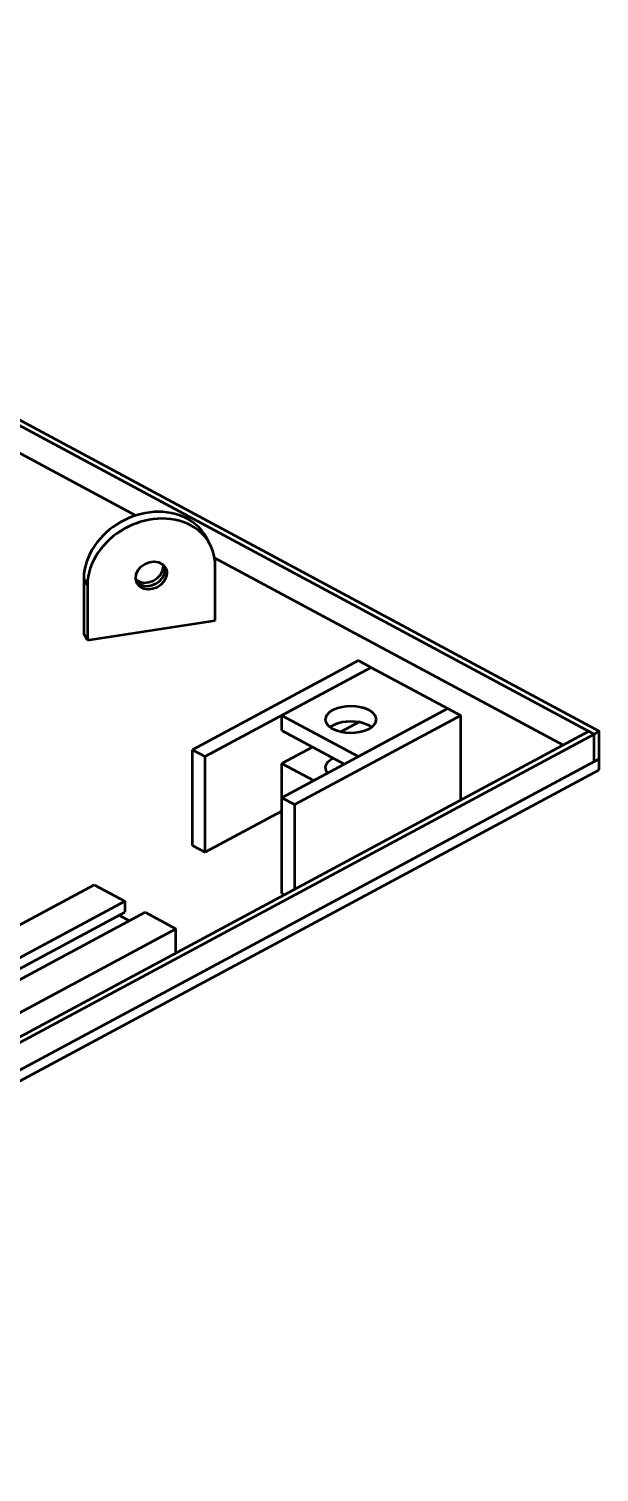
# Model space of a CAD drawing. Header units: millimetres. Extents: x 0 to 841, y 0 to 594.
# Drawn here: x 504.7 to 531.5, y 284.1 to 352 of the extents above; entities that cross this region are included whole.
import ezdxf

# ---------------------------------------------------------------- set-up
doc = ezdxf.new("R2010")
doc.units = ezdxf.units.MM
doc.layers.add('VIS', color=7, linetype='CONTINUOUS', lineweight=50)

msp = doc.modelspace()

# ---------------------------------------------------------------- linework, layer by layer
at = {"layer": 'VIS'}
for points in [[(469.76, 351.854), (531.306, 318.81)], [(470, 351.983), (531.547, 318.939)], [(482.692, 343.619), (509.751, 329.092)], [(513.067, 328.053), (512.961, 328.23), (512.837, 328.397), (512.698, 328.55), (512.544, 328.689), (512.379, 328.813), (512.202, 328.922), (512.017, 329.016), (511.826, 329.094), (511.628, 329.156), (511.426, 329.204), (511.222, 329.237), (511.016, 329.256), (510.808, 329.262), (510.601, 329.255), (510.395, 329.235), (510.19, 329.202), (509.988, 329.159), (509.788, 329.103), (509.592, 329.037), (509.399, 328.96), (509.211, 328.873), (509.028, 328.776), (508.851, 328.669), (508.679, 328.553), (508.514, 328.428), (508.356, 328.294), (508.206, 328.151), (508.065, 327.999), (507.932, 327.84), (507.81, 327.673), (507.698, 327.498), (507.598, 327.317), (507.511, 327.129), (507.437, 326.935), (507.378, 326.737), (507.334, 326.534), (507.307, 326.329), (507.298, 326.122)], [(513.235, 327.737), (513.129, 327.914), (513.005, 328.081), (512.866, 328.234), (512.713, 328.373), (512.547, 328.497), (512.371, 328.606), (512.186, 328.7), (511.994, 328.778), (511.796, 328.84), (511.595, 328.888), (511.39, 328.921), (511.184, 328.941), (510.977, 328.946), (510.77, 328.939), (510.563, 328.919), (510.359, 328.887), (510.156, 328.843), (509.956, 328.787), (509.76, 328.721), (509.568, 328.644), (509.379, 328.557), (509.196, 328.46), (509.019, 328.354), (508.847, 328.237), (508.682, 328.112), (508.524, 327.978), (508.374, 327.835), (508.233, 327.683), (508.101, 327.524), (507.978, 327.357), (507.866, 327.182), (507.766, 327.001), (507.679, 326.813), (507.605, 326.619), (507.546, 326.421), (507.502, 326.218), (507.475, 326.013), (507.466, 325.806)], [(513.235, 327.737), (513.067, 328.053)], [(513.482, 326.729), (513.475, 326.903), (513.455, 327.077), (513.421, 327.248), (513.373, 327.416), (513.311, 327.579), (513.235, 327.737)], [(509.799, 325.908), (509.74, 326.116), (509.765, 326.332), (509.86, 326.528), (510.003, 326.691), (510.182, 326.815), (510.385, 326.894), (510.601, 326.922), (510.816, 326.891), (511.009, 326.792), (511.149, 326.627)], [(509.743, 326.081), (509.93, 325.971), (510.143, 325.929), (510.359, 325.948), (510.565, 326.019), (510.748, 326.135), (510.899, 326.292), (511.002, 326.483), (511.041, 326.696)], [(511.041, 326.696), (511.041, 326.708), (511.041, 326.721), (511.04, 326.733), (511.039, 326.745), (511.038, 326.757), (511.037, 326.769)], [(511.126, 326.538), (511.125, 326.566), (511.123, 326.593), (511.119, 326.621), (511.114, 326.648), (511.108, 326.675), (511.1, 326.702)], [(511.149, 326.627), (511.168, 326.588), (511.183, 326.548), (511.195, 326.507), (511.203, 326.465), (511.208, 326.423), (511.21, 326.38)], [(513.45, 327.106), (529.864, 318.293)], [(513.482, 324.147), (513.482, 326.729)], [(507.466, 325.806), (507.298, 326.122)], [(507.298, 326.122), (507.298, 323.54)], [(509.764, 325.991), (509.917, 325.858), (510.107, 325.786), (510.31, 325.771), (510.51, 325.807), (510.698, 325.886), (510.864, 326.004), (510.999, 326.157), (511.091, 326.338), (511.126, 326.538)], [(511.21, 326.38), (511.172, 326.171), (511.071, 325.982), (510.925, 325.827), (510.747, 325.71), (510.546, 325.636), (510.334, 325.612), (510.124, 325.646), (509.935, 325.745), (509.799, 325.908)], [(507.466, 325.806), (507.466, 323.224)], [(507.466, 323.224), (513.482, 324.147)], [(507.466, 323.224), (507.298, 323.54)], [(520.226, 322.269), (512.412, 318.074)], [(520.827, 321.946), (513.014, 317.751)], [(520.827, 321.946), (516.62, 319.688)], [(520.226, 322.269), (520.827, 321.946)], [(520.827, 321.946), (524.433, 320.01)], [(524.433, 320.01), (516.62, 315.815)], [(518.675, 319.494), (518.734, 319.693), (518.874, 319.848), (519.051, 319.96), (519.245, 320.039), (519.448, 320.092), (519.656, 320.123), (519.865, 320.133), (520.075, 320.123), (520.283, 320.092), (520.485, 320.039), (520.68, 319.96), (520.856, 319.848), (520.996, 319.693), (521.055, 319.494)], [(524.433, 320.01), (520.226, 317.751)], [(524.433, 320.01), (525.034, 319.688)], [(516.62, 318.97), (516.62, 319.688)], [(516.62, 319.688), (520.226, 317.751)], [(525.034, 319.688), (517.221, 315.493)], [(519.024, 319.042), (518.938, 319.093), (518.859, 319.153), (518.787, 319.223), (518.729, 319.304), (518.69, 319.395), (518.675, 319.494)], [(518.88, 319.135), (519.057, 319.246), (519.25, 319.324), (519.451, 319.376), (519.657, 319.406), (519.865, 319.416), (520.073, 319.406), (520.279, 319.376), (520.481, 319.324), (520.674, 319.246), (520.85, 319.135)], [(521.055, 319.494), (520.995, 319.293), (520.852, 319.137), (520.672, 319.024), (520.475, 318.945), (520.269, 318.893), (520.058, 318.863), (519.846, 318.855), (519.634, 318.867), (519.424, 318.901), (519.219, 318.958), (519.024, 319.042)], [(520.265, 319.379), (519.389, 318.908)], [(525.034, 315.7), (525.034, 319.688)], [(470, 286.153), (531.066, 318.939)], [(470.24, 286.024), (531.306, 318.81)], [(516.62, 318.97), (519.558, 317.393)], [(531.066, 318.939), (531.306, 318.81)], [(531.306, 318.81), (531.547, 318.939)], [(531.306, 317.519), (531.306, 318.81)], [(531.306, 317.519), (531.306, 318.81)], [(531.547, 317.648), (531.547, 318.939)], [(512.412, 313.571), (512.412, 318.074)], [(512.412, 318.074), (513.014, 317.751)], [(513.014, 313.248), (513.014, 317.751)], [(518.062, 318.196), (516.62, 317.422)], [(470, 284.604), (531.547, 317.648)], [(470, 284.088), (531.547, 317.132)], [(470.24, 284.733), (531.306, 317.519)], [(516.62, 315.815), (516.62, 317.422)], [(516.62, 317.422), (518.116, 316.618)], [(518.675, 317.228), (518.69, 317.326), (518.729, 317.418), (518.787, 317.499), (518.859, 317.568), (518.938, 317.628), (519.024, 317.68)], [(518.775, 316.972), (518.747, 317.01), (518.723, 317.049), (518.703, 317.092), (518.688, 317.136), (518.679, 317.181), (518.675, 317.228)], [(531.306, 317.519), (531.547, 317.648)], [(531.547, 317.132), (531.547, 317.648)], [(516.62, 311.312), (516.62, 315.815)], [(516.62, 315.815), (517.221, 315.493)], [(516.62, 315.184), (513.014, 313.248)], [(517.221, 311.505), (517.221, 315.493)], [(512.412, 313.571), (513.014, 313.248)], [(483.184, 298.509), (507.784, 311.717)], [(507.784, 311.717), (509.227, 310.942)], [(516.62, 311.312), (516.74, 311.247)], [(484.626, 297.735), (509.227, 310.942)], [(484.626, 297.218), (509.227, 310.426)], [(485.588, 297.218), (510.189, 310.426)], [(508.96, 310.283), (509.441, 310.025)], [(509.227, 310.942), (509.227, 310.426)], [(510.189, 310.426), (511.631, 309.652)], [(487.03, 296.444), (511.631, 309.652)], [(511.631, 308.504), (511.631, 309.652)]]:
    msp.add_lwpolyline(points, dxfattribs=at)

doc.saveas('drawing.dxf')
